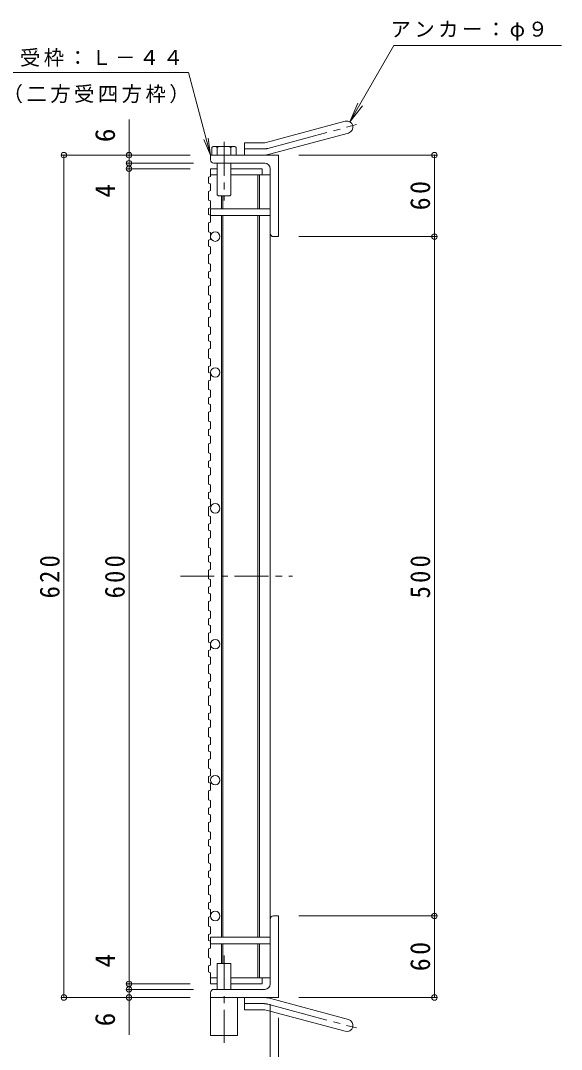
# Model space of a CAD drawing. Units: millimetres, scale not verified. Extents: x -914 to 882, y -688 to 651.
# Drawn here: x -45 to 353, y -241 to 516 of the extents above; entities that cross this region are included whole.
import ezdxf
from ezdxf.enums import TextEntityAlignment as Align

# ---------------------------------------------------------------- set-up
doc = ezdxf.new("R2010")
doc.units = ezdxf.units.MM
doc.header["$LTSCALE"] = 5
doc.header["$PDMODE"] = 32
doc.header["$PDSIZE"] = 4
doc.linetypes.add('CHAIN1', pattern=[8, 5, -1, 1, -1])
doc.linetypes.add('CHAIN2', pattern=[12, 9, -1, 1, -1])
for name, color, linetype, lineweight in [('1-1_1-1ﾚｲﾔ', 2, 'Continuous', 9), ('1-2_1-2ﾚｲﾔ', 3, 'Continuous', 9), ('1-4_1-4ﾚｲﾔ', 7, 'Continuous', 9), ('1-5_1-5ﾚｲﾔ', 7, 'Continuous', 9), ('1-9', 4, 'Continuous', 9)]:
    doc.layers.add(name, color=color, linetype=linetype, lineweight=lineweight)
doc.styles.add('ＭＳ ゴシック', font='')
doc.styles.get('ＭＳ ゴシック').set_extended_font_data('MS Gothic')

msp = doc.modelspace()

# ---------------------------------------------------------------- linework, layer by layer
at = {"layer": '1-1_1-1ﾚｲﾔ'}
for p, q in [((135.697, 426.748), (193.887, 442.34)), ((138.026, 418.055), (196.217, 433.647)), ((119.552, 417.441), (119.552, 426.441)), ((133.367, 426.441), (119.552, 426.441)), ((94.552, 413.941), (94.552, 417.441)), ((144.552, 417.441), (94.552, 417.441)), ((144.552, 417.441), (144.552, 357.441)), ((134.552, 411.441), (97.052, 411.441)), ((138.552, 407.441), (138.552, 359.941)), ((141.052, 357.441), (144.552, 357.441)), ((141.052, -142.56), (144.552, -142.56)), ((144.552, -202.56), (144.552, -142.56)), ((138.552, -192.56), (138.552, -145.06)), ((134.552, -196.56), (97.052, -196.56)), ((94.552, -199.06), (94.552, -202.56)), ((144.552, -202.56), (94.552, -202.56)), ((119.552, -202.56), (119.552, -211.56)), ((138.026, -203.173), (196.217, -218.765)), ((133.367, -211.56), (119.552, -211.56)), ((135.697, -211.867), (193.887, -227.459))]:
    msp.add_line(p, q, dxfattribs=at)
at = {"layer": '1-1_1-1ﾚｲﾔ', "linetype": 'CHAIN2'}
for p, q in [((136.861, 422.401), (202.028, 439.862)), ((133.367, 421.941), (119.552, 421.941)), ((133.367, -207.06), (119.552, -207.06)), ((136.861, -207.52), (202.028, -224.981))]:
    msp.add_line(p, q, dxfattribs=at)
at = {"layer": '1-1_1-1ﾚｲﾔ'}
for centre, radius, start, end in [((195.052, 437.993), 4.5, 285.00014, 104.99991), ((133.367, 435.441), 9, 270, 285.00002), ((133.367, 435.441), 18, 270, 285), ((97.052, 413.941), 2.5, 180, 270), ((134.552, 407.441), 4, 0, 90), ((141.052, 359.941), 2.5, 180, 270), ((141.052, -145.06), 2.5, 90, 180), ((97.052, -199.06), 2.5, 90, 180), ((134.552, -192.56), 4, 270, 0), ((133.367, -220.56), 18, 74.99998, 89.99998), ((133.367, -220.56), 9, 74.99998, 90), ((195.052, -223.112), 4.5, 255.00008, 74.99986)]:
    msp.add_arc(centre, radius, start, end, dxfattribs=at)
at = {"layer": '1-1_1-1ﾚｲﾔ', "linetype": 'CHAIN2'}
for centre, start, end in [((133.367, 435.441), 270, 284.99995), ((133.367, -220.56), 75.00005, 90)]:
    msp.add_arc(centre, 13.5, start, end, dxfattribs=at)
at = {"layer": '1-2_1-2ﾚｲﾔ'}
for p, q in [((93.052, 401.287), (94.552, 401.798)), ((94.552, 407.441), (94.552, 401.798)), ((94.552, 407.441), (99.552, 407.441)), ((94.552, 402.941), (99.552, 402.941)), ((109.552, 407.441), (132.552, 407.441)), ((109.552, 402.941), (138.552, 402.941)), ((129.552, 402.941), (129.552, 377.94)), ((130.552, 402.941), (130.552, 377.94)), ((132.552, 407.441), (132.552, 402.941)), ((138.552, 402.941), (138.552, 107.441)), ((93.052, 390.743), (94.552, 391.255)), ((102.552, 387.441), (102.552, 377.94)), ((103.552, 387.441), (103.552, 377.94)), ((94.552, 383.685), (94.552, 378.572)), ((93.052, 378.06), (94.552, 378.572)), ((102.552, 372.94), (102.552, 107.441)), ((103.552, 372.94), (103.552, 107.441)), ((129.552, 372.94), (129.552, 107.441)), ((130.552, 372.94), (130.552, 107.441)), ((93.052, 367.517), (94.552, 368.028)), ((94.552, 360.459), (94.552, 355.345)), ((93.052, 354.834), (94.552, 355.345)), ((93.052, 344.291), (94.552, 344.802)), ((94.552, 337.232), (94.552, 332.119)), ((93.052, 331.608), (94.552, 332.119)), ((94.552, 326.689), (94.552, 321.576)), ((93.052, 321.064), (94.552, 321.576)), ((94.552, 314.006), (94.552, 308.892)), ((93.052, 308.381), (94.552, 308.892)), ((94.552, 303.462), (94.552, 298.349)), ((93.052, 297.838), (94.552, 298.349)), ((94.552, 290.779), (94.552, 285.666)), ((93.052, 285.155), (94.552, 285.666)), ((94.552, 280.236), (94.552, 275.123)), ((93.052, 274.611), (94.552, 275.123)), ((94.552, 267.553), (94.552, 262.44)), ((93.052, 261.929), (94.552, 262.44)), ((93.052, 251.385), (94.552, 251.897)), ((94.552, 257.01), (94.552, 251.897)), ((94.552, 244.326), (94.552, 239.213)), ((93.052, 238.702), (94.552, 239.213)), ((93.052, 228.159), (94.552, 228.67)), ((94.552, 233.783), (94.552, 228.67)), ((94.552, 221.1), (94.552, 215.987)), ((93.052, 215.475), (94.552, 215.987)), ((93.052, 204.932), (94.552, 205.444)), ((94.552, 210.557), (94.552, 205.444)), ((94.552, 197.874), (94.552, 192.76)), ((93.052, 192.249), (94.552, 192.76)), ((93.052, 181.706), (94.552, 182.217)), ((94.552, 187.33), (94.552, 182.217)), ((94.552, 174.647), (94.552, 169.534)), ((93.052, 169.023), (94.552, 169.534)), ((94.552, 164.104), (94.552, 158.991)), ((93.052, 158.479), (94.552, 158.991)), ((93.052, 145.796), (94.552, 146.308)), ((94.552, 151.421), (94.552, 146.308)), ((94.552, 140.877), (94.552, 135.764)), ((93.052, 135.253), (94.552, 135.764)), ((93.052, 122.57), (94.552, 123.081)), ((94.552, 128.194), (94.552, 123.081)), ((94.552, 117.651), (94.552, 112.538)), ((93.052, 112.026), (94.552, 112.538)), ((102.552, -158.059), (102.552, 107.441)), ((103.552, -158.059), (103.552, 107.441)), ((129.552, -158.059), (129.552, 107.441)), ((130.552, -158.059), (130.552, 107.441)), ((138.552, -188.06), (138.552, 107.441)), ((93.052, 99.343), (94.552, 99.855)), ((94.552, 104.968), (94.552, 99.855)), ((94.552, 94.425), (94.552, 89.312)), ((93.052, 88.8), (94.552, 89.312)), ((93.052, 76.117), (94.552, 76.628)), ((94.552, 81.741), (94.552, 76.628)), ((94.552, 71.198), (94.552, 66.085)), ((93.052, 65.574), (94.552, 66.085)), ((93.052, 52.89), (94.552, 53.402)), ((94.552, 58.515), (94.552, 53.402)), ((94.552, 47.972), (94.552, 42.859)), ((93.052, 42.347), (94.552, 42.859)), ((94.552, 35.289), (94.552, 30.175)), ((93.052, 29.664), (94.552, 30.175)), ((94.552, 24.745), (94.552, 19.632)), ((93.052, 19.121), (94.552, 19.632)), ((94.552, 12.062), (94.552, 6.949)), ((93.052, 6.437), (94.552, 6.949)), ((94.552, 1.519), (94.552, -3.594)), ((93.052, -4.106), (94.552, -3.594)), ((94.552, -11.164), (94.552, -16.277)), ((93.052, -16.789), (94.552, -16.277)), ((94.552, -21.707), (94.552, -26.821)), ((93.052, -27.332), (94.552, -26.821)), ((94.552, -34.391), (94.552, -39.504)), ((93.052, -40.015), (94.552, -39.504)), ((94.552, -44.934), (94.552, -50.047)), ((93.052, -50.559), (94.552, -50.047)), ((94.552, -57.617), (94.552, -62.73)), ((93.052, -63.242), (94.552, -62.73)), ((93.052, -73.785), (94.552, -73.274)), ((94.552, -68.16), (94.552, -73.274)), ((94.552, -80.844), (94.552, -85.957)), ((93.052, -86.468), (94.552, -85.957)), ((93.052, -97.011), (94.552, -96.5)), ((94.552, -91.387), (94.552, -96.5)), ((94.552, -104.07), (94.552, -109.183)), ((93.052, -109.695), (94.552, -109.183)), ((93.052, -120.238), (94.552, -119.726)), ((94.552, -114.613), (94.552, -119.726)), ((94.552, -127.297), (94.552, -132.41)), ((93.052, -132.921), (94.552, -132.41)), ((93.052, -143.464), (94.552, -142.953)), ((94.552, -137.84), (94.552, -142.953)), ((94.552, -150.523), (94.552, -155.636)), ((93.052, -156.147), (94.552, -155.636)), ((93.052, -166.691), (94.552, -166.179)), ((94.552, -161.066), (94.552, -166.179)), ((102.552, -177.56), (102.552, -163.059)), ((103.552, -177.56), (103.552, -163.059)), ((129.552, -188.06), (129.552, -163.059)), ((130.552, -188.06), (130.552, -163.059)), ((94.552, -173.749), (94.552, -178.863)), ((93.052, -179.374), (94.552, -178.863)), ((94.552, -184.293), (94.552, -192.56)), ((94.552, -188.06), (99.552, -188.06)), ((109.552, -188.06), (138.552, -188.06)), ((132.552, -188.06), (132.552, -192.56)), ((94.552, -192.56), (99.552, -192.56)), ((109.552, -192.56), (132.552, -192.56))]:
    msp.add_line(p, q, dxfattribs=at)
at = {"layer": '1-2_1-2ﾚｲﾔ', "linetype": 'CHAIN1'}
msp.add_line((72.355, 107.441), (154.952, 107.441), dxfattribs=at)
at = {"layer": '1-2_1-2ﾚｲﾔ'}
for points in [[(93.052, 401.287), (93.052, 396.879), (94.552, 396.368), (94.552, 391.255)], [(93.052, 390.743), (93.052, 384.196), (94.552, 383.685)], [(93.052, 378.06), (93.052, 373.653), (94.552, 373.142), (94.552, 368.028)], [(93.052, 367.517), (93.052, 360.97), (94.552, 360.459)], [(93.052, 354.834), (93.052, 350.426), (94.552, 349.915), (94.552, 344.802)], [(93.052, 344.291), (93.052, 337.743), (94.552, 337.232)], [(93.052, 331.608), (93.052, 327.2), (94.552, 326.689)], [(93.052, 321.064), (93.052, 314.517), (94.552, 314.006)], [(93.052, 308.381), (93.052, 303.974), (94.552, 303.462)], [(93.052, 297.838), (93.052, 291.29), (94.552, 290.779)], [(93.052, 285.155), (93.052, 280.747), (94.552, 280.236)], [(93.052, 274.611), (93.052, 268.064), (94.552, 267.553)], [(93.052, 261.929), (93.052, 257.521), (94.552, 257.01)], [(93.052, 251.385), (93.052, 244.838), (94.552, 244.326)], [(93.052, 238.702), (93.052, 234.294), (94.552, 233.783)], [(93.052, 228.159), (93.052, 221.611), (94.552, 221.1)], [(93.052, 215.475), (93.052, 211.068), (94.552, 210.557)], [(93.052, 204.932), (93.052, 198.385), (94.552, 197.874)], [(93.052, 192.249), (93.052, 187.842), (94.552, 187.33)], [(93.052, 181.706), (93.052, 175.158), (94.552, 174.647)], [(93.052, 169.023), (93.052, 164.615), (94.552, 164.104)], [(93.052, 158.479), (93.052, 151.932), (94.552, 151.421)], [(93.052, 145.796), (93.052, 141.389), (94.552, 140.877)], [(93.052, 135.253), (93.052, 128.705), (94.552, 128.194)], [(93.052, 122.57), (93.052, 118.162), (94.552, 117.651)], [(93.052, 112.026), (93.052, 105.479), (94.552, 104.968)], [(93.052, 99.343), (93.052, 94.936), (94.552, 94.425)], [(93.052, 88.8), (93.052, 82.253), (94.552, 81.741)], [(93.052, 76.117), (93.052, 71.709), (94.552, 71.198)], [(93.052, 65.574), (93.052, 59.026), (94.552, 58.515)], [(93.052, 52.89), (93.052, 48.483), (94.552, 47.972)], [(93.052, 42.347), (93.052, 35.8), (94.552, 35.289)], [(93.052, 29.664), (93.052, 25.257), (94.552, 24.745)], [(93.052, 19.121), (93.052, 12.573), (94.552, 12.062)], [(93.052, 6.437), (93.052, 2.03), (94.552, 1.519)], [(93.052, -4.106), (93.052, -10.653), (94.552, -11.164)], [(93.052, -16.789), (93.052, -21.196), (94.552, -21.707)], [(93.052, -27.332), (93.052, -33.88), (94.552, -34.391)], [(93.052, -40.015), (93.052, -44.423), (94.552, -44.934)], [(93.052, -50.559), (93.052, -57.106), (94.552, -57.617)], [(93.052, -63.242), (93.052, -67.649), (94.552, -68.16)], [(93.052, -73.785), (93.052, -80.332), (94.552, -80.844)], [(93.052, -86.468), (93.052, -90.876), (94.552, -91.387)], [(93.052, -97.011), (93.052, -103.559), (94.552, -104.07)], [(93.052, -109.695), (93.052, -114.102), (94.552, -114.613)], [(93.052, -120.238), (93.052, -126.785), (94.552, -127.297)], [(93.052, -132.921), (93.052, -137.329), (94.552, -137.84)], [(93.052, -143.464), (93.052, -150.012), (94.552, -150.523)], [(93.052, -156.147), (93.052, -160.555), (94.552, -161.066)], [(93.052, -166.691), (93.052, -173.238), (94.552, -173.749)], [(93.052, -179.374), (93.052, -183.781), (94.552, -184.293)]]:
    msp.add_lwpolyline(points, dxfattribs=at)
for centre in [(98.052, 357.441), (98.052, 257.441), (98.052, 157.441), (98.052, 57.441), (98.052, -42.559), (98.052, -142.559)]:
    msp.add_circle(centre, 3.5, dxfattribs=at)
at = {"layer": '1-4_1-4ﾚｲﾔ'}
for p, q in [((34.552, -229.943), (34.552, 443.598)), ((79.552, 417.441), (-15.248, 417.441)), ((-13.448, -202.56), (-13.448, 417.441)), ((159.552, 417.441), (261.352, 417.441)), ((259.552, -202.56), (259.552, 417.441)), ((82.052, 411.441), (32.752, 411.441)), ((79.552, 407.441), (32.752, 407.441)), ((159.552, 357.441), (261.352, 357.441)), ((159.552, -142.56), (261.352, -142.56)), ((79.552, -192.56), (32.752, -192.56)), ((82.052, -196.56), (32.752, -196.56)), ((79.552, -202.56), (-15.248, -202.56)), ((159.552, -202.56), (261.352, -202.56)), ((138.552, -207.56), (138.552, -284.96)), ((144.552, -217.56), (144.552, -332.96))]:
    msp.add_line(p, q, dxfattribs=at)
for p in [(-13.448, 417.441), (34.552, 417.441), (259.552, 417.441), (34.552, 411.441), (34.552, 407.441), (259.552, 357.441), (259.552, -142.56), (34.552, -192.56), (34.552, -196.56), (-13.448, -202.56), (34.552, -202.56), (259.552, -202.56)]:
    msp.add_point(p, dxfattribs=at)
at = {"layer": '1-5_1-5ﾚｲﾔ'}
for p, q in [((-52.245, 478.309), (78.243, 478.309)), ((94.552, 417.441), (78.243, 478.309)), ((197.302, 441.891), (203.042, 455.749)), ((197.302, 441.891), (206.434, 453.791)), ((94.552, 417.441), (89.769, 428.99)), ((94.552, 417.441), (92.921, 429.834))]:
    msp.add_line(p, q, dxfattribs=at)
msp.add_lwpolyline([(197.302, 441.891), (229.72, 498.041), (353.122, 498.041)], dxfattribs=at)
at = {"layer": '1-9', "linetype": 'CHAIN1'}
for p, q in [((104.552, 427.209), (104.552, 383.908)), ((104.552, -171.63), (104.552, -235.992))]:
    msp.add_line(p, q, dxfattribs=at)
at = {"layer": '1-9'}
for p, q in [((95.667, 423.098), (95.667, 417.441)), ((111.494, 423.841), (97.61, 423.841)), ((99.552, 417.441), (99.552, 423.098)), ((109.552, 417.441), (109.552, 423.098)), ((113.438, 423.098), (113.438, 417.441)), ((99.552, 388.253), (99.552, 411.441)), ((109.552, 388.253), (109.552, 411.441)), ((100.364, 387.441), (99.552, 388.253)), ((100.364, 387.441), (108.74, 387.441)), ((108.74, 387.441), (109.552, 388.253)), ((94.552, 377.94), (138.552, 377.94)), ((94.552, 377.94), (94.552, 372.94)), ((94.552, 372.94), (138.552, 372.94)), ((94.552, -158.059), (138.552, -158.059)), ((94.552, -163.059), (94.552, -158.059)), ((94.552, -163.059), (138.552, -163.059)), ((109.552, -177.56), (99.552, -177.56)), ((99.552, -196.56), (99.552, -177.56)), ((109.552, -196.56), (109.552, -177.56)), ((114.552, -202.56), (114.552, -230.56))]:
    msp.add_line(p, q, dxfattribs=at)
msp.add_lwpolyline([(94.552, -202.56), (94.552, -230.56), (114.552, -230.56)], dxfattribs=at)
for centre, radius, start, end in [((97.61, 420.931), 2.91, 48.12389, 131.8763), ((104.552, 406.651), 17.19, 73.09029, 106.90971), ((111.495, 420.931), 2.91, 48.1237, 131.87611)]:
    msp.add_arc(centre, radius, start, end, dxfattribs=at)

# ---------------------------------------------------------------- texts
at = {"layer": '1-4_1-4ﾚｲﾔ', "color": 2, "style": 'ＭＳ ゴシック'}
for s, p in [('6', (28.552, 426.977)), ('4', (28.552, 386.118)), ('4', (28.552, -180.449)), ('6', (28.552, -223.757))]:
    msp.add_text(s, height=14.66, rotation=90, dxfattribs=at).set_placement(p, align=Align.BOTTOM_LEFT)
at = {"layer": '1-4_1-4ﾚｲﾔ', "color": 2, "char_height": 14.66, "attachment_point": 7, "rotation": 90, "style": 'ＭＳ ゴシック'}
for s, insert in [('\\T1.27;\\W0.95;60', (256.552, 376.816)), ('\\T1.27;\\W0.9;620', (-16.448, 91.191)), ('\\T1.27;\\W0.9;600', (31.552, 91.191)), ('\\T1.27;\\W0.9;500', (256.552, 91.191)), ('\\T1.27;\\W0.95;60', (256.552, -183.185))]:
    msp.add_mtext(s, dxfattribs=dict(at, insert=insert))
at = {"layer": '1-5_1-5ﾚｲﾔ', "char_height": 11, "attachment_point": 7, "style": 'ＭＳ ゴシック'}
for s, insert in [('\\T1.17;アンカー：φ９', (227.186, 501.634)), ('\\T1.17;受枠：Ｌ－４４', (-45.846, 482.469)), ('\\T1.17;（二方受四方枠）', (-58.644, 455.554))]:
    msp.add_mtext(s, dxfattribs=dict(at, insert=insert))

doc.saveas('drawing.dxf')
